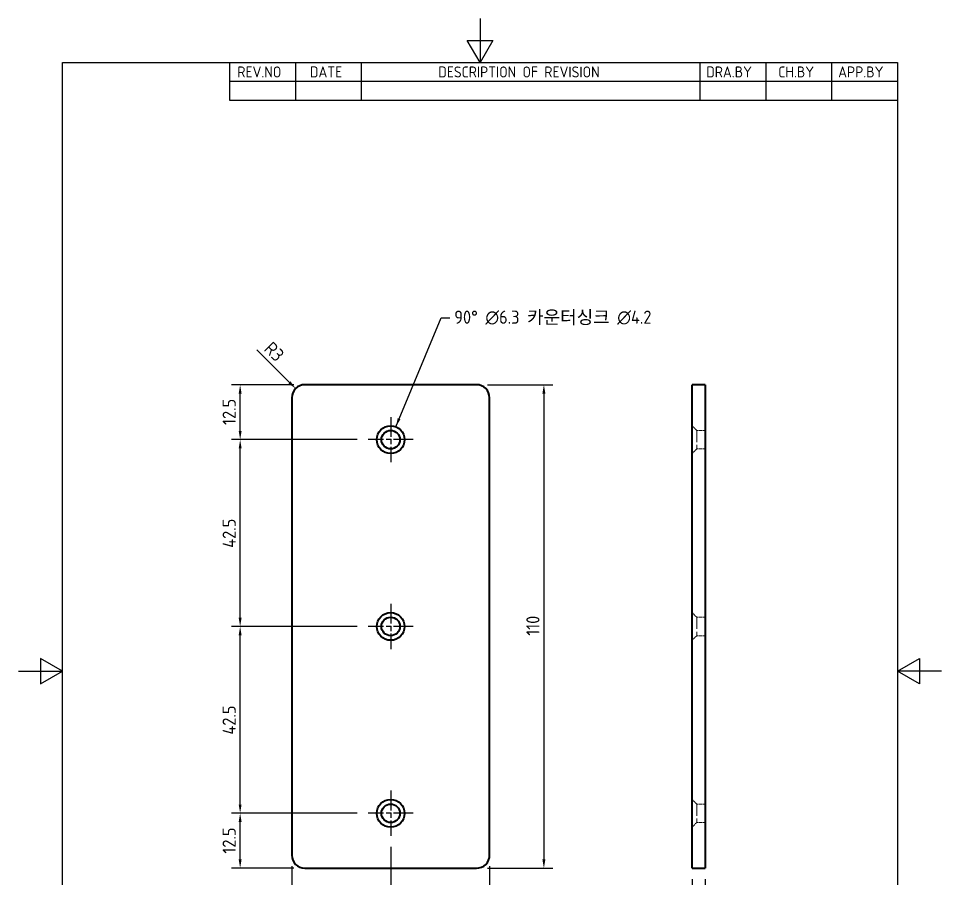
# Model space of a CAD drawing. Header units: millimetres. Extents: x 0 to 210, y 0 to 297.
# Drawn here: x 0 to 210, y 101.3 to 297 of the extents above; entities that cross this region are included whole.
import ezdxf

# ---------------------------------------------------------------- set-up
doc = ezdxf.new("R2010")
doc.units = ezdxf.units.MM
doc.linetypes.add('CHAIN', pattern=[0.35429999999999995, 0.2362, -0.0295, 0.0591, -0.0295])
doc.linetypes.add('DASHED', pattern=[0.2067, 0.1654, -0.0413])
doc.layers.get('0').update_dxf_attribs({"color": 3, "lineweight": 25})
for name, color, linetype, lineweight in [('가려진 것(ISO)', 2, 'DASHED', 18), ('가시적인 것(ISO)', 3, 'Continuous', 40), ('경계(ISO)', 7, 'Continuous', 25), ('기호(ISO)', 5, 'Continuous', 25), ('중심 표식(ISO)', 1, 'Continuous', 25), ('치수(ISO)', 2, 'Continuous', 25)]:
    doc.layers.add(name, color=color, linetype=linetype, lineweight=lineweight)
doc.styles.add('ISO Proportiona M2B', font='isocp.shx')
doc.styles.add('치수 텍스트_PSTEK_POSCO', font='isocp.shx')
doc.dimstyles.new('치수_PSTEK_POSCO', dxfattribs={"dimtxt": 3, "dimasz": 2, "dimexe": 2, "dimexo": 2.5, "dimgap": 1, "dimtad": 1, "dimrnd": 1e-08, "dimdsep": 46, "dimtxsty": '치수 텍스트_PSTEK_POSCO', "dimcen": 0.09, "dimdle": 10, "dimclrd": 7, "dimclre": 7, "dimclrt": 2, "dimadec": 1, "dimazin": 2, "dimtfac": 1, "dimtmove": 0, "dimatfit": 3, "dimfxl": 0, "dimtolj": 1, "dimlwd": -1, "dimlwe": -1, "dimarcsym": 0})
doc.dimstyles.new('치수_PSTEK_POSCO$7', dxfattribs={"dimtxt": 3, "dimasz": 2, "dimexe": 2, "dimexo": 2.5, "dimgap": 1, "dimtad": 1, "dimrnd": 1e-08, "dimdsep": 46, "dimtxsty": '치수 텍스트_PSTEK_POSCO', "dimcen": 0.09, "dimdle": 10, "dimclrd": 7, "dimclre": 7, "dimclrt": 2, "dimadec": 1, "dimazin": 2, "dimtfac": 1, "dimtmove": 0, "dimatfit": 3, "dimfxl": 0, "dimtolj": 1, "dimlwd": -1, "dimlwe": -1, "dimarcsym": 0})

# ---------------------------------------------------------------- blocks, each defined once
blk = doc.blocks.new('경계 Default Border')
at = {"layer": '경계(ISO)', "flags": 128}
for points in [[(105, 297.0000076293945), (105, 287.0000076293945), (102.1132469177246, 292.0000076293945), (107.8867530822754, 292.0000076293945), (105, 287.0000076293945)], [(10, 10), (10, 287.0000076293945), (200, 287.0000076293945), (200, 10), (10, 10)], [(0, 148.5000038146973), (10, 148.5000038146973), (5, 151.3867473602295), (5, 145.6132507324219), (10, 148.5000038146973)], [(210, 148.5000038146973), (200, 148.5000038146973), (205, 151.3867473602295), (205, 145.6132507324219), (200, 148.5000038146973)]]:
    blk.add_lwpolyline(points, dxfattribs=at)
blk = doc.blocks.new('*D21')
at = {"layer": 'Defpoints', "color": 0, "transparency": 16777216}
for p in [(50.43232411707972, 116.1817229346323), (79.53282207373373, 116.1817229346323), (65.18282207373369, 103.6817229346323)]:
    blk.add_point(p, dxfattribs=at)
at = {"layer": '치수(ISO)', "color": 7, "transparency": 16777216}
for p, q in [((77.03282207373373, 116.1817229346323), (48.43232411707972, 116.1817229346323)), ((50.43232411707972, 105.6817229346323), (50.43232411707972, 114.1817229346323)), ((62.68282207373368, 103.6817229346323), (48.43232411707972, 103.6817229346323))]:
    blk.add_line(p, q, dxfattribs=at)
for points in [[(50.09899078374639, 114.1817229346323), (50.76565745041306, 114.1817229346323), (50.43232411707972, 116.1817229346323)], [(50.09899078374638, 105.6817229346323), (50.76565745041305, 105.6817229346323), (50.43232411707972, 103.6817229346323)]]:
    blk.add_solid(points, dxfattribs=at)
at = {"layer": '치수(ISO)', "color": 2, "transparency": 16777216, "insert": (47.93202884148915, 107.0095909002763), "char_height": 3, "attachment_point": 4, "rotation": 90, "style": '치수 텍스트_PSTEK_POSCO'}
blk.add_mtext('\\A1;12.5', dxfattribs=at)
blk = doc.blocks.new('*D22')
at = {"layer": 'Defpoints', "color": 0, "transparency": 16777216}
for p in [(50.43232411707973, 158.6817229346323), (79.53282207373373, 158.6817229346323), (79.53282207373373, 116.1817229346323)]:
    blk.add_point(p, dxfattribs=at)
at = {"layer": '치수(ISO)', "color": 7, "transparency": 16777216}
for p, q in [((77.03282207373373, 158.6817229346323), (48.43232411707973, 158.6817229346323)), ((50.43232411707972, 118.1817229346323), (50.43232411707973, 156.6817229346323)), ((77.03282207373373, 116.1817229346323), (48.43232411707972, 116.1817229346323))]:
    blk.add_line(p, q, dxfattribs=at)
for points in [[(50.09899078374639, 156.6817229346323), (50.76565745041307, 156.6817229346323), (50.43232411707973, 158.6817229346323)], [(50.09899078374639, 118.1817229346323), (50.76565745041306, 118.1817229346323), (50.43232411707972, 116.1817229346323)]]:
    blk.add_solid(points, dxfattribs=at)
at = {"layer": '치수(ISO)', "color": 2, "transparency": 16777216, "insert": (47.93202884148915, 134.0795909002763), "char_height": 3, "attachment_point": 4, "rotation": 90, "style": '치수 텍스트_PSTEK_POSCO'}
blk.add_mtext('\\A1;42.5', dxfattribs=at)
blk = doc.blocks.new('*D23')
at = {"layer": 'Defpoints', "color": 0, "transparency": 16777216}
for p in [(50.43232411707973, 201.1817229346323), (79.53282207373371, 201.1817229346323), (79.53282207373373, 158.6817229346323)]:
    blk.add_point(p, dxfattribs=at)
at = {"layer": '치수(ISO)', "color": 7, "transparency": 16777216}
for p, q in [((77.03282207373371, 201.1817229346323), (48.43232411707973, 201.1817229346323)), ((50.43232411707972, 160.6817229346323), (50.43232411707973, 199.1817229346323)), ((77.03282207373373, 158.6817229346323), (48.43232411707972, 158.6817229346323))]:
    blk.add_line(p, q, dxfattribs=at)
for points in [[(50.09899078374639, 199.1817229346323), (50.76565745041307, 199.1817229346323), (50.43232411707973, 201.1817229346323)], [(50.09899078374639, 160.6817229346323), (50.76565745041306, 160.6817229346323), (50.43232411707972, 158.6817229346323)]]:
    blk.add_solid(points, dxfattribs=at)
at = {"layer": '치수(ISO)', "color": 2, "transparency": 16777216, "insert": (47.93202884148915, 176.5795909002763), "char_height": 3, "attachment_point": 4, "rotation": 90, "style": '치수 텍스트_PSTEK_POSCO'}
blk.add_mtext('\\A1;42.5', dxfattribs=at)
blk = doc.blocks.new('*D24')
at = {"layer": 'Defpoints', "color": 0, "transparency": 16777216}
for p in [(50.43232411707974, 213.6817229346323), (65.18282207373372, 213.6817229346323), (79.53282207373371, 201.1817229346323)]:
    blk.add_point(p, dxfattribs=at)
at = {"layer": '치수(ISO)', "color": 7, "transparency": 16777216}
for p, q in [((62.68282207373372, 213.6817229346323), (48.43232411707974, 213.6817229346323)), ((50.43232411707973, 203.1817229346323), (50.43232411707974, 211.6817229346323)), ((77.03282207373371, 201.1817229346323), (48.43232411707973, 201.1817229346323))]:
    blk.add_line(p, q, dxfattribs=at)
for points in [[(50.0989907837464, 211.6817229346323), (50.76565745041307, 211.6817229346323), (50.43232411707974, 213.6817229346323)], [(50.09899078374639, 203.1817229346323), (50.76565745041307, 203.1817229346323), (50.43232411707973, 201.1817229346323)]]:
    blk.add_solid(points, dxfattribs=at)
at = {"layer": '치수(ISO)', "color": 2, "transparency": 16777216, "insert": (47.93202884148915, 204.5295909002763), "char_height": 3, "attachment_point": 4, "rotation": 90, "style": '치수 텍스트_PSTEK_POSCO'}
blk.add_mtext('\\A1;12.5', dxfattribs=at)
blk = doc.blocks.new('*D25')
at = {"layer": 'Defpoints', "color": 0, "transparency": 16777216}
for p in [(104.1828220737337, 213.6817229346323), (104.1828220737337, 103.6817229346323), (119.5353787602975, 103.6817229346323)]:
    blk.add_point(p, dxfattribs=at)
at = {"layer": '치수(ISO)', "color": 7, "transparency": 16777216}
for p, q in [((106.6828220737337, 213.6817229346323), (121.5353787602975, 213.6817229346323)), ((119.5353787602975, 211.6817229346323), (119.5353787602975, 105.6817229346323)), ((106.6828220737337, 103.6817229346323), (121.5353787602975, 103.6817229346323))]:
    blk.add_line(p, q, dxfattribs=at)
for points in [[(119.2020454269641, 211.6817229346323), (119.8687120936308, 211.6817229346323), (119.5353787602975, 213.6817229346323)], [(119.2020454269641, 105.6817229346323), (119.8687120936308, 105.6817229346323), (119.5353787602975, 103.6817229346323)]]:
    blk.add_solid(points, dxfattribs=at)
at = {"layer": '치수(ISO)', "color": 2, "transparency": 16777216, "insert": (117.0353787602974, 156.5805418322701), "char_height": 3, "attachment_point": 4, "rotation": 90, "style": '치수 텍스트_PSTEK_POSCO'}
blk.add_mtext('\\A1;110', dxfattribs=at)
blk = doc.blocks.new('*D26')
at = {"layer": 'Defpoints', "color": 0, "transparency": 16777216}
for p in [(84.68282207373372, 111.0317229346323), (62.1828220737337, 106.6817229346323), (84.68282207373372, 91.03172293463226)]:
    blk.add_point(p, dxfattribs=at)
at = {"layer": '치수(ISO)', "color": 7, "transparency": 16777216}
for p, q in [((84.68282207373372, 108.5317229346323), (84.68282207373372, 89.03172293463226)), ((62.1828220737337, 104.1817229346323), (62.1828220737337, 89.03172293463226)), ((64.18282207373369, 91.03172293463226), (82.68282207373372, 91.03172293463226))]:
    blk.add_line(p, q, dxfattribs=at)
for points in [[(64.18282207373369, 91.36505626796558), (64.18282207373369, 90.69838960129893), (62.1828220737337, 91.03172293463226)], [(82.68282207373372, 91.36505626796558), (82.68282207373372, 90.69838960129893), (84.68282207373372, 91.03172293463226)]]:
    blk.add_solid(points, dxfattribs=at)
at = {"layer": '치수(ISO)', "color": 2, "transparency": 16777216, "insert": (70.18259948819664, 93.5320182102228), "char_height": 3, "attachment_point": 4, "style": '치수 텍스트_PSTEK_POSCO'}
blk.add_mtext('\\A1;22.5', dxfattribs=at)
blk = doc.blocks.new('*D27')
at = {"layer": 'Defpoints', "color": 0, "transparency": 16777216}
for p in [(62.1828220737337, 106.6817229346323), (107.1828220737337, 106.6817229346323), (107.1828220737337, 79.21616589979358)]:
    blk.add_point(p, dxfattribs=at)
at = {"layer": '치수(ISO)', "color": 7, "transparency": 16777216}
for p, q in [((62.1828220737337, 104.1817229346323), (62.1828220737337, 77.21616589979358)), ((107.1828220737337, 104.1817229346323), (107.1828220737337, 77.21616589979358)), ((64.18282207373369, 79.21616589979358), (105.1828220737337, 79.21616589979358))]:
    blk.add_line(p, q, dxfattribs=at)
for points in [[(64.18282207373369, 79.54949923312691), (64.18282207373369, 78.88283256646025), (62.1828220737337, 79.21616589979358)], [(105.1828220737337, 79.54949923312691), (105.1828220737337, 78.88283256646025), (107.1828220737337, 79.21616589979358)]]:
    blk.add_solid(points, dxfattribs=at)
at = {"layer": '치수(ISO)', "color": 2, "transparency": 16777216, "insert": (82.82069003937774, 81.71616589979358), "char_height": 3, "attachment_point": 4, "style": '치수 텍스트_PSTEK_POSCO'}
blk.add_mtext('\\A1;45', dxfattribs=at)
blk = doc.blocks.new('*D28')
at = {"layer": 'Defpoints', "color": 0, "transparency": 16777216}
for p in [(63.06150173017375, 212.8030432781915), (65.1828220737338, 210.6817229346322)]:
    blk.add_point(p, dxfattribs=at)
at = {"layer": '치수(ISO)', "color": 7, "transparency": 16777216}
blk.add_line((54.26167195800122, 221.602873050361), (61.64728816780041, 214.2172568405644), dxfattribs=at)
blk.add_solid([(61.88299042819591, 214.45295910096), (61.41158590740494, 213.9815545801688), (63.06150173017375, 212.8030432781915)], dxfattribs=at)
at = {"layer": '치수(ISO)', "color": 2, "transparency": 16777216, "insert": (56.73654569215396, 222.6635332221412), "char_height": 3, "attachment_point": 4, "rotation": 315.00000000000995, "style": '치수 텍스트_PSTEK_POSCO'}
blk.add_mtext('\\A1;R3', dxfattribs=at)
blk = doc.blocks.new('*D29')
at = {"layer": 'Defpoints', "color": 0, "transparency": 16777216}
for p in [(153.2620292970992, 103.6817229346323), (156.2620292970991, 103.6817229346323), (156.2620292970991, 91.03172293463226)]:
    blk.add_point(p, dxfattribs=at)
at = {"layer": '치수(ISO)', "color": 7, "transparency": 16777216}
for p, q in [((153.2620292970992, 101.1817229346323), (153.2620292970992, 89.03172293463226)), ((156.2620292970991, 101.1817229346323), (156.2620292970991, 89.03172293463226)), ((151.2620292970992, 91.03172293463226), (149.2620292970992, 91.03172293463226)), ((153.2620292970992, 91.03172293463226), (156.2620292970991, 91.03172293463226)), ((158.2620292970991, 91.03172293463226), (171.1754899984086, 91.03172293463226))]:
    blk.add_line(p, q, dxfattribs=at)
for points in [[(151.2620292970992, 91.36505626796558), (151.2620292970992, 90.69838960129893), (153.2620292970992, 91.03172293463226)], [(158.2620292970991, 91.36505626796558), (158.2620292970991, 90.69838960129893), (156.2620292970991, 91.03172293463226)]]:
    blk.add_solid(points, dxfattribs=at)
at = {"layer": '치수(ISO)', "color": 2, "transparency": 16777216, "insert": (168.8512259296967, 93.53172293463226), "char_height": 3, "attachment_point": 4, "style": '치수 텍스트_PSTEK_POSCO'}
blk.add_mtext('\\A1;3', dxfattribs=at)

msp = doc.modelspace()

# ---------------------------------------------------------------- linework, layer by layer
at = {"layer": '가려진 것(ISO)', "ltscale": 2.828230142593384}
for p, q in [((154.3120292970929, 203.2817229346323), (153.2620292970929, 204.3317229346323)), ((154.3120292970929, 199.0817229346322), (153.2620292970929, 198.0317229346323)), ((154.3120292970929, 160.7817229346323), (153.2620292970929, 161.8317229346323)), ((154.3120292970929, 156.5817229346323), (153.2620292970929, 155.5317229346323)), ((154.3120292970929, 118.2817229346323), (153.2620292970929, 119.3317229346323)), ((154.3120292970929, 114.0817229346323), (153.2620292970929, 113.0317229346323))]:
    msp.add_line(p, q, dxfattribs=at)
at = {"layer": '가려진 것(ISO)', "ltscale": 15.95874309539795}
for p, q in [((154.3120292970929, 203.2817229346323), (154.3120292970929, 199.0817229346322)), ((154.3120292970929, 160.7817229346323), (154.3120292970929, 156.5817229346323)), ((154.3120292970929, 118.2817229346323), (154.3120292970929, 114.0817229346323))]:
    msp.add_line(p, q, dxfattribs=at)
at = {"layer": '가려진 것(ISO)', "ltscale": 3.714058399200439}
for p, q in [((156.2620292970929, 203.2817229346323), (154.3120292970929, 203.2817229346323)), ((156.2620292970929, 199.0817229346322), (154.3120292970929, 199.0817229346322)), ((156.2620292970929, 160.7817229346323), (154.3120292970929, 160.7817229346323)), ((156.2620292970929, 156.5817229346323), (154.3120292970929, 156.5817229346323)), ((156.2620292970929, 118.2817229346323), (154.3120292970929, 118.2817229346323)), ((156.2620292970929, 114.0817229346323), (154.3120292970929, 114.0817229346323))]:
    msp.add_line(p, q, dxfattribs=at)
at = {"layer": '가시적인 것(ISO)'}
for p, q in [((104.1828220737337, 213.6817229346323), (65.18282207373372, 213.6817229346323)), ((156.2620292970987, 213.6817229346323), (153.2620292970987, 213.6817229346323)), ((153.2620292970996, 210.6817229346323), (153.2620292970987, 213.6817229346323)), ((156.2620292970987, 213.6817229346323), (156.2620292970996, 210.6817229346323)), ((62.18282207373372, 210.6817229346323), (62.1828220737337, 106.6817229346323)), ((107.1828220737337, 106.6817229346323), (107.1828220737337, 210.6817229346323)), ((153.2620292970996, 106.6817229346323), (153.2620292970996, 210.6817229346323)), ((156.2620292970996, 210.6817229346323), (156.2620292970996, 106.6817229346323)), ((153.2620292970987, 103.6817229346323), (153.2620292970996, 106.6817229346323)), ((156.2620292970996, 106.6817229346323), (156.2620292970987, 103.6817229346323)), ((65.1828220737337, 103.6817229346323), (104.1828220737337, 103.6817229346323)), ((153.2620292970987, 103.6817229346323), (156.2620292970987, 103.6817229346323))]:
    msp.add_line(p, q, dxfattribs=at)
for centre, radius in [((84.6828220737337, 201.1817229346323), 3.15), ((84.6828220737337, 201.1817229346323), 2.1), ((84.68282207373372, 158.6817229346323), 3.15), ((84.68282207373372, 158.6817229346323), 2.1), ((84.68282207373372, 116.1817229346323), 3.15), ((84.68282207373372, 116.1817229346323), 2.1)]:
    msp.add_circle(centre, radius, dxfattribs=at)
for centre, radius, start, end in [((65.18282207373373, 210.6817229346323), 3.000000000000004, 90.00000000000034, 180), ((104.1828220737337, 210.6817229346323), 2.999999999999989, 0, 90), ((65.18282207373369, 106.6817229346323), 2.999999999999998, 180, 270), ((104.1828220737337, 106.6817229346323), 2.999999999999984, 269.9999999999993, 0)]:
    msp.add_arc(centre, radius, start, end, dxfattribs=at)
at = {"layer": '기호(ISO)'}
for p, q in [((48.00000000000001, 287.0000076293945), (200, 287.0000076293945)), ((48.00000000000001, 287.0000076293945), (48.00000000000001, 282.7200076293945)), ((63.00000000000001, 287.0000076293945), (63.00000000000001, 282.7200076293945)), ((78, 287.0000076293945), (78, 282.7200076293945)), ((155, 287.0000076293945), (155, 282.7200076293945)), ((170, 287.0000076293945), (170, 282.7200076293945)), ((185, 287.0000076293945), (185, 282.7200076293945)), ((200, 287.0000076293945), (200, 282.7200076293945)), ((48.00000000000001, 282.7200076293945), (200, 282.7200076293945)), ((48.00000000000001, 282.7200076293945), (48.00000000000001, 278.4400076293945)), ((63.00000000000001, 282.7200076293945), (63.00000000000001, 278.4400076293945)), ((78, 282.7200076293945), (78, 278.4400076293945)), ((155, 282.7200076293945), (155, 278.4400076293945)), ((170, 282.7200076293945), (170, 278.4400076293945)), ((185, 282.7200076293945), (185, 278.4400076293945)), ((200, 282.7200076293945), (200, 278.4400076293945)), ((48.00000000000001, 278.4400076293945), (200, 278.4400076293945))]:
    msp.add_line(p, q, dxfattribs=at)
at = {"layer": '중심 표식(ISO)', "linetype": 'CHAIN', "ltscale": 19.05165100097656}
for p, q in [((84.6828220737337, 206.3317229346322), (84.6828220737337, 196.0317229346322)), ((89.83282207373371, 201.1817229346323), (79.53282207373371, 201.1817229346323)), ((84.68282207373372, 163.8317229346322), (84.68282207373372, 153.5317229346323)), ((89.83282207373372, 158.6817229346323), (79.53282207373373, 158.6817229346323)), ((84.68282207373372, 121.3317229346323), (84.68282207373372, 111.0317229346323)), ((89.83282207373372, 116.1817229346323), (79.53282207373373, 116.1817229346323))]:
    msp.add_line(p, q, dxfattribs=at)

# ---------------------------------------------------------------- block references
msp.add_blockref('경계 Default Border', (0, 0))

# ---------------------------------------------------------------- texts
at = {"layer": '기호(ISO)', "color": 2, "char_height": 2.5, "attachment_point": 7, "style": 'ISO Proportiona M2B'}
for s, insert in [('REV.NO', (49.7871163682308, 283.5831900503393)), ('DATE', (66.31423177283666, 283.5831900503393)), ('DESCRIPTION OF REVISION', (95.50702043336295, 283.5831900503393)), ('DRA.BY', (156.4757339553203, 283.5831900503393)), ('CH.BY', (172.8642915086116, 283.5831900503393)), ('APP.BY', (186.4777339604403, 283.5831900503393))]:
    msp.add_mtext(s, dxfattribs=dict(at, insert=insert))
at = {"layer": '기호(ISO)', "color": 2, "insert": (99.14093970894913, 228.8828646030838), "char_height": 3.00000011920929, "width": 52.73955902457237, "attachment_point": 4, "line_spacing_factor": 0.5250000357627869, "style": '치수 텍스트_PSTEK_POSCO'}
msp.add_mtext('{90° \\fAIGDT|b0|i0;\\H3.0000;n\\fisocp|b0|i0;\\H3.0000;6.3 카운터싱크 \\fAIGDT|b0|i0;\\H3.0000;n\\fisocp|b0|i0;\\H3.0000;4.2}', dxfattribs=at)

# ---------------------------------------------------------------- dimensions: what is measured, and where the dimension line sits
at = {"layer": '치수(ISO)', "color": 7}
dim = msp.add_radius_dim(center=(65.1828220737338, 210.6817229346322), mpoint=(63.06150173017375, 212.8030432781915), dimstyle='치수_PSTEK_POSCO', override={"dimdec": 2, "dimcen": 0, "dimtp": 0, "dimtm": -0, "dimtdec": 2, "dimtofl": 0}, dxfattribs=at)
dim.commit()
dim.dimension.update_dxf_attribs({"geometry": '*D28', "text_midpoint": (56.28550492814593, 219.579040080217), "dimtype": 164})
for base, p1, p2, angle, override, picture, middle in [((50.43232411707974, 213.6817229346323), (79.53282207373371, 201.1817229346323), (65.18282207373372, 213.6817229346323), 90, {"dimdec": 2, "dimtp": 0, "dimtm": -0, "dimtdec": 2, "dimtofl": 0, "dimatfit": 1}, '*D24', (50.4323241170797, 207.4417229346323)), ((119.5353787602975, 103.6817229346323), (104.1828220737337, 213.6817229346323), (104.1828220737337, 103.6817229346323), 90, {"dimdec": 2, "dimtp": 0, "dimtm": -0, "dimtdec": 2, "dimtofl": 0, "dimatfit": 1}, '*D25', (119.5353787602974, 158.6817229346323)), ((50.43232411707973, 201.1817229346323), (79.53282207373373, 158.6817229346323), (79.53282207373371, 201.1817229346323), 90, {"dimdec": 2, "dimtp": 0, "dimtm": -0, "dimtdec": 2, "dimtofl": 0, "dimatfit": 1}, '*D23', (50.4323241170797, 179.9417229346323)), ((50.43232411707973, 158.6817229346323), (79.53282207373373, 116.1817229346323), (79.53282207373373, 158.6817229346323), 90, {"dimdec": 2, "dimtp": 0, "dimtm": -0, "dimtdec": 2, "dimtofl": 0, "dimatfit": 1}, '*D22', (50.4323241170797, 137.4417229346323)), ((50.43232411707972, 116.1817229346323), (65.18282207373369, 103.6817229346323), (79.53282207373373, 116.1817229346323), 90, {"dimdec": 2, "dimtp": 0, "dimtm": -0, "dimtdec": 2, "dimtofl": 0, "dimatfit": 1}, '*D21', (50.4323241170797, 109.9217229346323)), ((84.68282207373372, 91.03172293463226), (62.1828220737337, 106.6817229346323), (84.68282207373372, 111.0317229346323), 180, {"dimdec": 2, "dimtp": 0, "dimtm": -0, "dimtdec": 2, "dimtofl": 0, "dimatfit": 1}, '*D26', (73.4328220737337, 91.03172293463226)), ((107.1828220737337, 79.21616589979358), (62.1828220737337, 106.6817229346323), (107.1828220737337, 106.6817229346323), 180, {"dimdec": 2, "dimtp": 0, "dimtm": -0, "dimtdec": 2, "dimtofl": 0, "dimatfit": 1}, '*D27', (84.6828220737337, 79.21616589979358)), ((156.2620292970991, 91.03172293463226), (153.2620292970992, 103.6817229346323), (156.2620292970991, 103.6817229346323), 180, {"dimdec": 2, "dimtp": 0, "dimtm": -0, "dimtdec": 2, "dimtofl": 1, "dimatfit": 1}, '*D29', (169.5133579640526, 91.03172293463226))]:
    dim = msp.add_linear_dim(base=base, p1=p1, p2=p2, angle=angle, dimstyle='치수_PSTEK_POSCO', override=override, dxfattribs=at)
    dim.commit()
    dim.dimension.update_dxf_attribs({"geometry": picture, "text_midpoint": middle, "dimtype": 160})

# ---------------------------------------------------------------- leaders
at = {"layer": '기호(ISO)', "color": 7, "annotation_type": 0, "has_hookline": 1, "hookline_direction": 0, "text_width": 48.08239925114749}
msp.add_leader([(85.83474266289983, 204.1135447157532), (96.14093970894913, 228.8828646030838), (98.14093970894913, 228.8828646030838)], dimstyle='치수_PSTEK_POSCO$7', override={"dimtad": 0}, dxfattribs=at)

doc.saveas('drawing.dxf')
